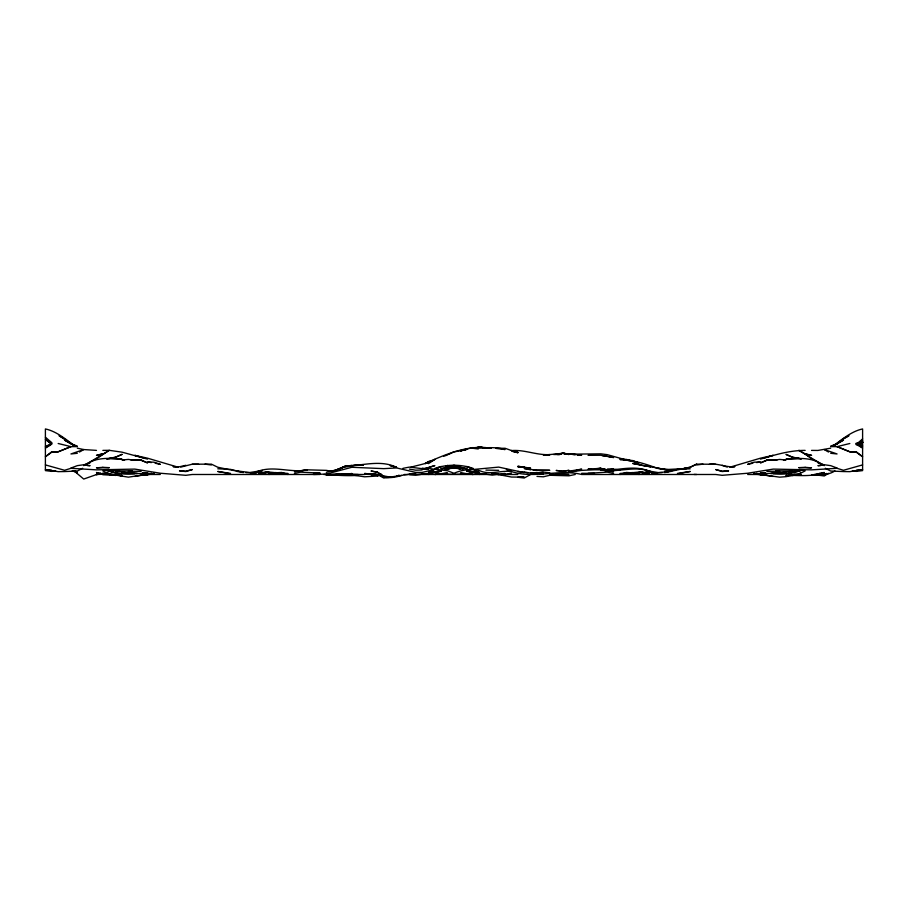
<?xml version="1.0" encoding="UTF-8"?>
<svg xmlns="http://www.w3.org/2000/svg" width="908" height="908" viewBox="0 0 908 908"><rect width="100%" height="100%" fill="white"/><g stroke="black" fill="none" stroke-linecap="round" stroke-linejoin="round"><path stroke-width="1.36" d="M800.584 472.705L798.756 474.487L785.987 476.666L779.609 477.165L766.829 475.372M858.957 443.762L862.6 440.369L858.344 443.706M857.277 443.513L862.6 438.939M833.873 445.374C842.726 438.927 851.738 431.266 862.6 428.939L862.6 470.605L856.221 471.388L852.385 470.787M859.411 445.317L862.6 442.707M96.475 458.778L109.244 450.323L122.013 452.161L147.55 459.119M51.779 443.161L45.4 447.973L50.723 445.034M428.462 463.659L434.853 459.38C427.452 463.829 418.781 464.805 410.586 467.314M828.55 473.329L824.294 475.951L817.904 475.145L826.847 473.488M380.577 474.135L377.387 476.042L364.619 476.802L351.85 474.952L358.24 475.327C347.48 476.11 336.947 475.293 326.312 474.487L364.619 474.475L371.009 473.636L390.156 477.086L414.423 473.511M79.45 452.036L83.706 449.551L96.475 450.391M379.521 474.68L377.387 475.917L381.224 474.237M834.929 470.9C828.141 475.429 819.391 475.1 811.525 475.281M843.441 438.95L848.764 435.908M833.873 445.556L843.441 440.119L833.873 445.556M530.612 474.487L524.234 478.017L517.844 477.267L524.234 477.165L511.465 477.041L492.306 473.409M848.764 435.704L843.441 438.598L834.929 445.204L837.062 443.785L830.684 446.066M425.273 463.364C444.307 455.033 464.714 445.873 485.916 447.599M82.639 468.278L77.316 471.048L64.559 471.558L58.169 471.649L45.4 469.595L51.779 470.265M84.773 465.1C95.646 457.144 109.244 457.938 122.013 459.119L109.244 458.619M339.081 469.515L345.471 466.224L351.85 466.144L348.025 466.247L358.24 464.669L363.348 464.919M448.677 454.454L454 451.73L459.108 451.128M805.146 470.9L798.756 474.146L785.987 475.486M95.408 459.323L90.096 462.002L109.244 450.323L102.854 450.391M858.344 444.364L862.6 442.264L856.221 443.649M445.488 466.428L447.621 465.395M715.754 464.283L696.606 464.147L690.216 467.234L677.447 469.924M696.606 464.147L690.216 467.211L683.837 468.471L686.391 468.573M332.703 471.32L345.471 466.099L351.85 465.429L348.025 466.156M83.706 465.645L90.096 462.626L83.706 464.93M436.124 468.891L441.231 466.485L434.853 469.039M862.6 441.753L856.221 444.727L862.6 442.014L856.221 443.717L862.6 446.282M326.312 472.342L339.081 469.186L345.471 466.224L332.703 471.422L326.312 470.367L307.165 469.822L294.396 471.661L307.165 469.935C289.391 473.409 270.505 463.795 253.536 473.409L256.09 472.796L245.875 472.603M339.081 469.175L345.471 466.315M802.593 469.776C793.467 473.67 783.014 474.873 773.219 473.783M447.621 469.096L454 466.44L462.932 469.084L460.379 468.085L455.271 467.858M428.462 474.487L434.853 471.956L441.231 470.787M45.4 446.282L51.779 443.853M70.938 468.051L77.316 465.645L83.706 464.748L90.096 465.668L87.543 465.645M257.361 472.432L262.469 470.503L249.7 472.523L231.824 470.242M447.621 454.953L443.785 456.225M431.016 472.41L428.462 473.363L433.57 471.524M434.853 468.392C446.838 464.204 461.162 464.204 473.159 468.392M760.45 459.119C775.001 454.851 789.846 450.334 805.146 450.391M180.749 467.109L192.246 464.204L211.394 464.147L217.784 467.234L230.553 469.924M428.462 472.671L433.57 470.866L428.462 472.421M856.221 444.409L862.6 442.264M252.254 473.647L256.09 472.398L268.859 472.489L262.469 472.852L268.859 472.035L280.345 473.17M664.679 472.591L677.447 469.368L690.216 468.789M441.231 468.8L454 465.236L466.769 468.8M619.994 474.487L626.372 472.444L639.141 473.272L632.763 473.465M803.864 469.845L785.987 473.658M849.831 443.501L837.062 446.634L830.684 446.634M460.379 450.527L473.159 447.542M474.43 448.28L479.538 446.804L485.916 448.234M764.286 458.018L773.219 455.339L760.45 458.188L729.805 467.223M460.379 450.97L466.769 449.165M401.654 475.44C394.151 477.642 385.151 479.447 378.454 474.271M475.701 447.962L479.538 446.94L484.645 447.973M441.231 471.002L434.853 472.671L432.299 472.478M268.859 474.487L275.238 472.852L281.628 472.444L288.006 474.487M774.49 473.102L779.609 471.808M785.987 476.087L792.366 474.487M811.525 475.19L817.904 473.59M862.6 464.907L843.441 470.276L837.062 468.312L811.525 469.856L773.219 469.096L747.681 473.238L722.144 475.315L715.754 474.487L581.688 474.487C558.079 468.653 534.699 479.22 511.465 471.547C500.762 470.06 489.877 475.383 479.538 470.65C471.116 468.539 461.888 469.765 454 473.272L447.621 470.775L428.462 468.471L422.084 468.38L428.462 469.402L409.315 467.109L402.925 468.346M575.297 470.707L581.688 469.152L568.919 471.195M664.679 472.149L676.176 470.242M185.856 465.293L179.478 466.769L173.088 466.61L176.924 467.177M151.386 473.601L128.391 477.165L102.854 473M431.016 461.094L425.273 463.67L428.462 461.514L431.016 460.992M424.638 468.903L434.853 465.566L423.355 469.039M505.075 474.487L511.465 473.057M830.684 448.177L817.904 450.447L811.525 450.391M798.756 470.004C783.91 472.796 769.099 473.556 754.071 474.067L765.558 475.043M752.789 463.25L747.681 464.317L754.071 462.206L760.45 461.979L756.614 462.581M441.231 468.528C449.925 468.074 458.075 468.074 466.769 468.528M575.297 474.487L568.919 475.803L549.771 475.27L543.381 476.802L536.991 476.405M678.73 473.624L690.216 471.468L677.447 473.409M345.471 467.03L351.85 465.77M553.596 454.511L559.986 454.522M434.853 469.425L422.084 472.421L415.694 472.41L396.546 467.938L383.778 468.653L351.85 467.279L326.312 474.067L313.544 474.487M627.655 473.17L639.141 472.035L649.356 473.147M450.175 468.097L452.729 467.643M558.704 454.533L561.258 454.091M568.919 471.82L572.744 471.15M134.781 476.462L141.171 475.372M819.186 473.363L824.294 472.489C813.761 476.269 803.137 475.656 792.366 475.395L798.756 474.487L793.649 475.213M505.075 473.409L492.306 474.963L480.809 473.59L486.098 474.305M323.759 474.487L345.471 474.487L351.85 473.443M413.14 473.545L409.315 474.169L415.694 473.863M432.299 472.058L434.853 471.649M473.159 469.481L498.696 467.109L524.234 472.648M55.615 470.787L51.779 471.388L45.4 470.605L45.4 428.939C56.262 431.266 65.274 438.927 74.127 445.374M597.01 468.914L600.846 468.312L607.225 469.969L600.846 468.585L607.225 469.833L613.604 469.266L619.994 469.913M731.076 467.177L734.913 466.61C726.241 467.768 718.092 463.023 709.375 464.26M792.366 475.451L798.756 474.532L793.603 474.498L801.31 474.487M421.902 474.305L427.146 473.556L415.694 474.963L409.315 474.487L420.597 474.464M100.3 473.511L102.854 473.772L96.475 474.623L99.029 473.67L83.706 479.061L74.127 470.946M142.442 475.19L153.94 473.477L142.522 475.179M626.372 473.726L632.763 472.852L639.141 474.487M250.983 473.545L256.09 472.864M631.48 472.728L627.655 473.386M696.606 464.975L702.996 464.147M431.016 472.716L434.853 472.217M132.227 470.821L115.634 470.911M450.175 468.335L445.068 469.084L447.621 468.085L452.729 467.858M141.171 475.259L153.94 473.828M568.919 472.217L581.688 470.367L594.456 469.788L600.846 469.822L613.604 471.661L600.846 469.935C618.598 473.409 637.495 463.784 654.464 473.409L651.91 472.796L662.125 472.603M588.066 473.306L607.225 472.149L613.604 473.431M530.612 473.181L536.991 472.432L543.381 474.487L536.991 472.648M258.644 473.147L268.859 472.035L258.644 473.329M537.048 472.818L543.381 472.081L549.771 472.818M134.781 473.783C124.498 475.19 113.965 472.875 104.136 469.845M132.227 470.775L128.391 471.195L141.171 471.343M142.442 475.043L153.94 473.953L142.442 472.864M549.771 475.179L561.258 474.203M608.496 469.833L613.604 469.266L607.225 469.311L613.604 469.538M856.221 470.265L862.6 469.572L849.831 471.649L843.441 471.558L830.684 471.048L825.361 468.278M102.854 473.738L96.475 474.43L102.854 474.282M577.658 455.351L581.688 455.067L562.529 453.342L543.381 455.18L549.771 454.863M77.316 453.285L70.938 453.955L83.706 449.551L77.316 448.177M332.703 474.793L339.081 474.124L326.312 475.134M765.558 472.864L760.45 473.386L765.558 473.318M294.396 473.431L300.775 472.149L319.934 473.102L313.544 473.42L319.934 473.102M671.069 471.456L658.3 472.591L645.531 470.503L650.639 472.432M332.703 475.111L337.81 474.612L326.312 475.304M375.004 474.487L371.009 474.873L381.224 474.657M447.621 468.732L454 468.119L460.379 468.732M594.456 468.925L600.846 468.312L588.066 469.152L591.903 469.254M345.471 474.487L351.85 473.976L339.081 474.441L345.471 474.294M475.701 472.478L473.159 472.671L466.769 471.002M627.655 472.932L632.763 472.557M777.044 460.05L773.219 460.322L779.609 459.414L785.987 460.016L783.434 459.947M441.231 471.388L434.853 471.82L428.462 474.01L422.084 474.226M436.124 471.558L441.231 471.218L432.299 472.092M619.994 473.443L626.372 473.023M455.271 466.247L460.379 465.952L447.621 465.952L452.729 466.247M588.066 455.328L600.846 455.249L613.604 457.541L608.496 456.588M860.046 445.374L862.6 445.238M540.85 472.614L543.381 472.478L530.612 472.841L536.991 473.863M561.258 453.932L556.15 454.204L558.704 454.465M498.696 470.333L485.916 470.094M792.366 470.911L775.773 470.821M422.084 469.981L415.694 470.185L409.315 469.084M460.379 474.294L447.621 474.294M124.566 459.947L122.013 460.016L128.391 459.414L134.781 460.322L130.956 460.05M798.756 458.619L785.987 459.119C798.779 458.165 812.354 457.03 823.227 465.1M363.348 464.998L351.85 465.668C366.719 464.476 382.404 460.401 396.546 467.314L390.156 465.532L396.546 467.461M142.442 473.318L147.55 473.386C134.645 474.316 122.001 471.751 109.244 470.004M581.688 473.306L594.456 473.42M820.469 465.645L817.904 465.668L824.294 464.748L830.684 465.645L837.062 468.051M466.769 468.585L457.825 468.335M114.351 475.213L102.854 474.544L96.475 472.501L102.854 474.067M192.246 464.283L198.625 464.26M572.744 454.567L575.297 454.556L562.529 453.364L557.421 454.488L562.529 453.137L568.919 454.193L600.846 453.841L607.225 454.647L626.372 459.981M77.316 446.634L70.938 446.634L58.169 443.501M217.784 468.789L230.553 469.368L243.321 472.591M650.639 467.189L645.531 465.6L664.679 469.629L686.391 468.494M100.3 473.306L102.854 474.487L114.397 474.487M142.442 474.487L160.319 474.487M319.934 474.487L192.246 474.487L185.856 475.315L160.319 473.238L134.781 469.096L96.475 469.856L70.938 468.312L64.559 470.276L45.4 464.907M345.471 474.135L358.24 474.487M378.67 474.487L381.224 474.487M404.208 474.487L517.844 474.487M549.771 474.487L556.15 474.487M747.681 474.487L765.558 474.487M511.465 450.584C524.518 449.437 536.764 455.43 549.771 454.579M441.231 468.585L447.621 468.653L454 466.44L460.379 468.959L454 467.438L447.621 468.959L454 466.44L460.379 469.096M694.053 474.441L696.606 474.487M618.711 469.879L613.604 469.754C626.304 468.335 640.265 465.906 651.91 472.637M475.701 472.092L466.769 471.218L471.876 471.558M275.238 473.465L268.859 473.272L281.628 473.726M485.916 474.226L479.538 474.01L473.159 471.82L466.769 471.388M793.649 474.532L798.756 474.714M766.829 471.343L779.609 471.195L775.773 470.775M487.199 447.95L491.024 448.121M536.991 473.749L524.234 472.274L528.059 472.625M122.013 475.486L109.244 474.146L102.854 470.9M664.679 469.64L671.069 470.004L658.3 468.324L667.232 469.822M281.628 473.023L288.006 473.443M556.15 474.112L568.919 474.487L556.15 473.976M275.238 472.557L280.345 472.932M627.655 460.401C638.21 461.4 648.346 464.987 658.3 468.585M627.655 460.061L632.763 460.572L637.87 462.876M492.306 473.953L498.696 474.487L492.306 473.76M496.131 448.325L505.075 448.268L517.844 452.797L511.465 450.516L517.844 452.354L515.29 452.025M487.199 447.712L491.024 448.064M280.345 473.386L276.52 472.728M649.356 473.329L639.141 472.035L645.531 472.852L639.141 472.489L651.91 472.398L655.746 473.647M524.234 472.228L517.844 471.456M754.071 473.828L766.829 475.259M122.013 473.658L115.634 473L105.407 469.776M830.684 453.285L837.062 453.955L824.294 449.551L828.55 452.036M351.85 474.487L358.24 475.179M332.703 474.487L337.81 475.043M236.931 471.456L243.321 472.149M496.131 448.416L505.075 449.551C494.406 446.271 483.794 448.212 473.159 448.314L478.266 448.972M533.166 470.14L549.771 470.31L537.048 470.276L524.234 468.494L530.612 469.833M473.159 472.217L476.984 472.716M205.015 464.147L211.394 464.975M651.91 472.864L657.017 473.545M230.553 473.409L217.784 471.468L229.27 473.624M765.478 475.179L754.071 473.477L773.219 476.462M765.558 475.19L756.614 473.601M602.117 455.589L607.225 456.349M109.244 474.487L107.416 472.693L109.244 474.487L115.634 475.451M151.386 462.581L147.55 461.979L153.94 462.206L160.319 464.317L155.211 463.25M473.159 471.649L475.701 472.058M455.271 467.643L457.825 468.097M626.372 459.879L619.994 458.733L625.101 459.981L619.994 459.539L626.372 459.38L639.141 462.944L627.655 460.299M466.769 470.787L475.701 472.353L473.159 472.024L479.538 474.487M568.919 454.386L562.529 453.137L568.919 454.567M530.612 472.603L533.166 473.181M651.91 471.944L645.531 470.355L649.356 471.876M115.634 474.487L122.013 476.087M128.391 471.808L133.51 473.102M178.195 467.223L147.55 458.188L134.781 455.339L143.725 458.018M479.538 472.421L474.43 470.821L479.538 472.671M378.67 474.895L383.778 476.552L378.67 474.26M722.144 465.293L727.251 467.109M77.316 446.066L70.938 443.785L64.559 440.119L74.127 445.556M824.294 464.93L817.904 462.626L824.294 465.645M474.43 471.524L479.538 473.363L476.984 472.41M72.209 470.821L77.316 472.671L75.5 471.082M473.159 469.039L466.769 466.485L471.876 468.891M100.731 473.454L102.854 474.487M812.592 459.323L817.904 462.002L798.756 450.323L805.146 453.864L811.525 458.778M59.236 435.704L74.127 445.556M857.277 445.034L862.6 447.973L856.221 443.161M378.454 475.077L383.778 478.017L390.156 477.267L383.778 477.165L379.521 474.509M76.261 471.82L74.127 470.639L76.261 471.797M59.236 435.908L64.559 438.95M51.779 444.023L45.4 439.381L50.723 443.467M75.194 470.98L77.316 472.773M45.4 437.236L51.779 442.65M51.779 451.741L45.4 456.747L51.779 452.173L58.169 451.798L70.938 446.634L58.169 451.798L51.779 451.741M122.013 454.386L115.634 457.337L106.69 459.039L115.634 457.076L122.013 454.386M766.829 460.061L760.45 462.898L766.829 460.356L773.219 460.016L766.829 460.061M399.089 475.338L396.546 476.246L399.089 475.349M192.246 469.572L185.856 471.558L179.478 470.889L185.856 471.161L192.246 469.572M151.386 473.386L147.55 474.487L151.386 473.443M862.6 442.332L857.492 443.626L862.6 442.355M102.854 453.807L96.475 455.351L102.854 453.864M466.769 449.346L460.379 450.856L466.769 449.369M568.919 470.378L562.529 471.32L556.15 470.446L562.529 471.184L568.919 470.378M779.609 472.512L774.49 473.25L779.609 472.512M441.231 473.647L434.853 474.487L447.621 473.079L441.231 473.647M728.522 470.889L722.144 471.558L715.754 469.572L722.144 471.161L728.522 470.889M147.55 472.739L142.442 473.216L147.55 472.739M779.609 473.023L770.665 473.499L785.987 473.057L779.609 473.023M102.854 467.325L96.475 467.858L109.244 467.665L102.854 467.325M556.15 474.952L549.771 475.327L556.15 474.952M805.146 467.325L798.756 467.665L811.525 467.858L805.146 467.325M137.335 473.499L122.013 473.057L137.335 473.499M856.221 451.741L849.831 451.798L837.062 446.634L849.831 451.798L856.221 452.173L862.6 456.747L856.221 451.741M377.387 474.487L364.619 473.511L377.387 474.487M141.171 460.061L134.781 460.016L141.171 460.356L147.55 462.898L141.171 460.061M524.234 467.143L517.844 466.791L530.612 468.165L517.844 466.281L524.234 467.2M466.769 473.647L460.379 473.079L473.159 474.487L466.769 473.647M765.558 473.216L760.45 472.739L765.558 473.216M133.51 473.25L128.391 472.512L133.51 473.261M798.756 458.279L792.366 457.337L785.987 454.386L792.366 457.076L801.31 459.039L798.756 458.279M377.387 472.103L371.009 471.014L377.387 472.296L383.778 476.303L377.387 472.103M639.141 464.59L632.763 463.466L645.531 466.054L639.141 464.59M517.844 452.343L512.736 451.412L517.844 452.354M811.525 455.351L805.146 453.864L811.525 455.351M760.45 474.487L756.614 473.443L760.45 474.487M511.465 470.877L506.346 469.402L511.465 470.911"/></g></svg>
